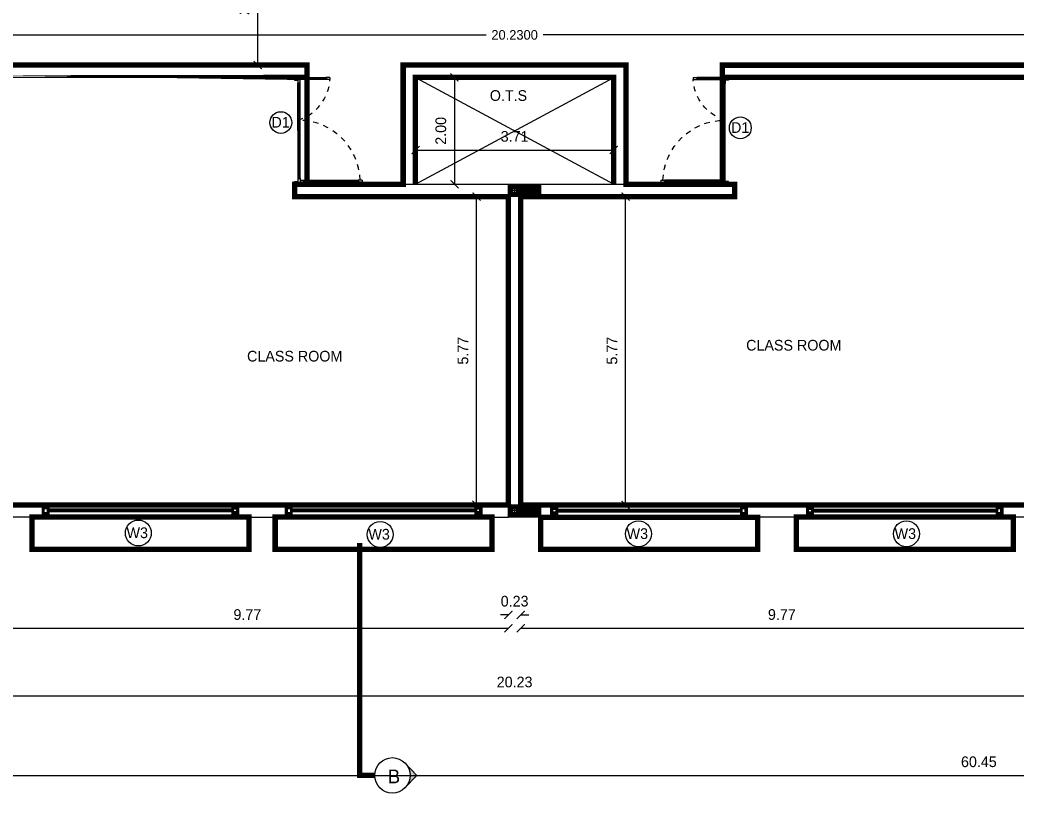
# Model space of a CAD drawing. Header units: metres. Extents: x 6101839 to 6102590, y -6659932 to -6659648.
# Drawn here: x 6102071.99 to 6102090.64, y -6659713.93 to -6659699.46 of the extents above; entities that cross this region are included whole.
import ezdxf

# ---------------------------------------------------------------- set-up
doc = ezdxf.new("R2010")
doc.units = ezdxf.units.M
doc.header["$LTSCALE"] = 500
doc.header["$MEASUREMENT"] = 0
for name, pattern in [('CENTER', [2, 1.25, -0.25, 0.25, -0.25]), ('DASHED2', [0.375, 0.25, -0.125]), ('HIDDEN', [0.375, 0.25, -0.125])]:
    doc.linetypes.add(name, pattern=pattern)
doc.layers.get('0').update_dxf_attribs({"linetype": 'CONTINUOUS'})
doc.layers.get('Defpoints').update_dxf_attribs({"linetype": 'CONTINUOUS'})
for name, color, linetype in [('above', 250, 'DASHED2'), ('Bldg', 44, 'CONTINUOUS'), ('BLK_1_FLR_0_CARPET_AREA', 10, 'CONTINUOUS'), ('BLK_1_FLR_0_CHAJJA', 6, 'CONTINUOUS'), ('COL', 2, 'CONTINUOUS'), ('DIM', 205, 'CONTINUOUS'), ('DOORTEXT', 13, 'CONTINUOUS'), ('ED', 30, 'CONTINUOUS'), ('FURN1', 252, 'CONTINUOUS'), ('FURNITURE', 252, 'CONTINUOUS'), ('FURNITURES', 252, 'CONTINUOUS'), ('HATCH', 15, 'CONTINUOUS'), ('PASSAGE', 140, 'CONTINUOUS'), ('railing', 14, 'CONTINUOUS'), ('SECLINE', 2, 'CENTER'), ('TEXT', 4, 'CONTINUOUS'), ('W-SCH', 205, 'CONTINUOUS'), ('wall', 125, 'CONTINUOUS'), ('wall1', 125, 'CONTINUOUS'), ('WINDOWS', 252, 'CONTINUOUS')]:
    doc.layers.add(name, color=color, linetype=linetype)
doc.styles.add('GRIDTEXT', font='GOTHIC.TTF', dxfattribs={"height": 6})
doc.styles.add('RM', font='GOTHIC.TTF')
doc.styles.add('S2', font='GOTHIC.TTF')
doc.styles.get("Standard").update_dxf_attribs({"font": 'GOTHIC.TTF'})
doc.styles.add('USA TEXT', font='GOTHIC.TTF')
doc.dimstyles.new('1-100-ED', dxfattribs={"dimtxt": 0.2, "dimasz": 0.15, "dimexe": 0.18, "dimexo": 0.0625, "dimgap": 0.15, "dimtad": 1, "dimzin": 0, "dimdsep": 46, "dimtxsty": 'USA TEXT', "dimblk": 'ARCHTICK', "dimcen": 0.1, "dimse1": 1, "dimse2": 1, "dimclrd": 256, "dimclrt": 256, "dimadec": 0, "dimazin": 0, "dimtfac": 1, "dimtofl": 0, "dimtmove": 0, "dimatfit": 3, "dimldrblk": 'ARCHTICK', "dimfxl": 0.18, "dimtolj": 1, "dimtzin": 0, "dimarcsym": 0})
doc.dimstyles.get("Standard").update_dxf_attribs({"dimtxt": 0.18, "dimasz": 0.18, "dimexe": 0.18, "dimexo": 0.0625, "dimgap": 0.09, "dimtad": 0, "dimtih": 1, "dimtoh": 1, "dimdec": 4, "dimzin": 0, "dimdsep": 46, "dimtxsty": 'Standard', "dimcen": 0.09, "dimadec": 0, "dimazin": 0, "dimtfac": 1, "dimtdec": 4, "dimtofl": 0, "dimtmove": 0, "dimatfit": 3, "dimfxl": 1, "dimtolj": 1, "dimtzin": 0, "dimarcsym": 0})

# ---------------------------------------------------------------- blocks, each defined once
blk = doc.blocks.new('A$C607F0CF8')
at = {"layer": 'FURNITURES', "color": 233}
for p, q in [((-37.46909725572914, -279.9614495104179), (-37.4675053562969, -342.4120674710721)), ((-37.4675053562969, -342.4120674710721), (-21.85485086496919, -342.4116694964468)), ((-21.85516924597323, -329.9215459041299), (-15.61010744981468, -329.9213867140934)), ((-21.85485086496919, -342.4116694964468), (-21.85516924597323, -329.9215459041299)), ((-15.60978906974196, -342.4115103064105), (-15.61010744981468, -329.9213867140934)), ((-15.60978906974196, -342.4115103064105), (0.0028654206544161, -342.4111123308539)), ((0.0028654206544161, -342.4111123308539), (0.0009551402181387, -267.470370778814)), ((-37.4273532256484, -2117.587295770645), (-21.8146987343207, -2117.58689779602)), ((-37.42576132528486, -2180.037913731299), (-37.4273532256484, -2117.587295770645)), ((-21.8146987343207, -2117.58689779602), (-21.81438035517931, -2130.077021387406)), ((-21.81438035517931, -2130.077021388337), (-15.56931855902076, -2130.07686219737)), ((-15.56963693816214, -2117.586738605984), (0.0430175513029099, -2117.586340630427)), ((-15.56963693816214, -2117.586738605984), (-15.56931855902076, -2130.07686219737)), ((0.0430175513029099, -2117.586340630427), (0.0449278308078647, -2192.527082183398))]:
    blk.add_line(p, q, dxfattribs=at)
at = {"layer": 'FURNITURES', "color": 250}
for p, q in [((-37.4273532256484, -2117.587295770645), (-37.4675053562969, -342.4120674710721)), ((-21.8146987343207, -2117.58689779602), (-21.85516924597323, -329.9215459041299)), ((-15.56963693816214, -2117.586738605984), (-15.61010744981468, -329.9213867140934)), ((0.0430175513029099, -2117.586340630427), (0.0028654206544161, -342.4111123308539))]:
    blk.add_line(p, q, dxfattribs=at)
at = {"layer": 'FURNITURES', "color": 250, "linetype": 'HIDDEN', "ltscale": 0.5}
for centre, radius, start, end in [((-284.8727277265862, -219.4228635821492), 847.0418478644448, 286.983489556694, 356.7491837130908), ((-37.42544294986874, -2192.528037321754), 1163.003696595019, 1.847770814143563, 90.0014604865433)]:
    blk.add_arc(centre, radius, start, end, dxfattribs=at)
at = {"layer": 'wall', "color": 7}
for p, q in [((-37.46941563580185, -267.4713259181008), (0.0009551402181387, -267.470370778814)), ((-37.46941563580185, -267.4713259181008), (-37.46909725572914, -279.9614495104179)), ((0, -230.000000002794), (74.94074155297132, -229.9980897223576)), ((0, -230.000000002794), (0.0009551392868161, -267.470370778814)), ((74.94169669318944, -267.4684604983777), (0.0009551402181387, -267.470370778814)), ((74.94113952759653, -245.6107442136854), (62.45101593527943, -245.6110625928268)), ((62.45101593527943, -245.6110625928268), (62.45117512531578, -251.856124388054)), ((74.94129871763289, -251.855806009844), (62.45117512531578, -251.856124388054)), ((74.94074155297132, -229.9980897223576), (486.2895825887099, -229.9876042185351)), ((74.94074155297132, -229.9980897223576), (74.94113952759653, -245.6107442136854)), ((74.94113952759653, -245.6107442136854), (498.7801041556522, -245.5999403288588)), ((74.94129871763289, -251.855806009844), (498.7802633456886, -251.8450021250174)), ((74.94129871763289, -251.855806009844), (74.94169669318944, -267.4684604983777)), ((486.2905377289279, -267.4579749945551), (74.94169669318944, -267.4684604983777)), ((560.8051584009081, -229.985704776831), (486.2895825887099, -229.9876042185351)), ((486.2895825887099, -229.9876042185351), (486.2899805633351, -245.6002587089315)), ((486.2899805633351, -245.6002587089315), (498.7801041565835, -245.5999403288588)), ((486.2901397533715, -251.8453205050901), (498.7802633456886, -251.8450021250174)), ((486.2901397533715, -251.8453205050901), (486.2905377289279, -267.4579749945551)), ((560.8061135411261, -267.456075552851), (486.2905377289279, -267.4579749945551)), ((498.7801041565835, -245.5999403288588), (498.7802633456886, -251.8450021250174)), ((560.8051584009081, -229.985704776831), (560.8061135411261, -267.456075552851)), ((-37.42544294521213, -2192.528037323617), (-37.42576132528486, -2180.037913731299)), ((-37.42544294521213, -2192.528037323617), (0.0449278308078647, -2192.527082183398)), ((0.043972690589726, -2155.056711407378), (74.98471424356103, -2155.054801126942)), ((0.043972690589726, -2155.056711407378), (0.0449278308078647, -2192.527082183398)), ((74.98566938377915, -2192.525171902962), (0.0449278308078647, -2192.527082183398)), ((74.98511221911757, -2170.667455617339), (62.49498862680048, -2170.667773997411)), ((62.49498862680048, -2170.667773997411), (62.49514781683683, -2176.912835792638)), ((74.98527140822257, -2176.912517413497), (62.49514781683683, -2176.912835792638)), ((74.98471424356103, -2155.054801126942), (1087.503148864023, -2155.028991485946)), ((74.98471424356103, -2155.054801126942), (74.98511221911757, -2170.667455617339)), ((74.98511221911757, -2170.667455617339), (1099.993670431897, -2170.641327596269)), ((74.98527140822257, -2176.912517413497), (1099.993829621002, -2176.886389392428)), ((74.98527140822257, -2176.912517413497), (74.98566938377915, -2192.525171902962)), ((1087.504104004241, -2192.499362261966), (74.98566938377915, -2192.525171902962)), ((1162.443890416994, -2155.027081206441), (1087.503148864023, -2155.028991485946)), ((1087.503148864023, -2155.028991485946), (1087.50354683958, -2170.641645977274)), ((1087.50354683958, -2170.641645977274), (1099.993670431897, -2170.641327596269)), ((1087.503706028685, -2176.886707772501), (1099.993829621933, -2176.886389392428)), ((1087.503706028685, -2176.886707772501), (1087.504104004241, -2192.499362261966)), ((1162.444845556281, -2192.497451982461), (1087.504104004241, -2192.499362261966)), ((1099.993670431897, -2170.641327596269), (1099.993829621933, -2176.886389392428)), ((1162.443890416994, -2155.027081206441), (1162.444845556281, -2192.497451982461))]:
    blk.add_line(p, q, dxfattribs=at)
for points in [[(0.0009551402181387, -267.470370778814), (0, -230.0000000018627), (-99.92098873667419, -230.0025470424444), (-99.91971521638331, -279.9630414107814), (-37.46909725572914, -279.9614495104179)], [(0.0449278308078647, -2192.527082183398), (0.0458829710260034, -2229.997452959418), (-99.87510576564821, -2230), (-99.87637928593905, -2180.039505631663), (-37.42576132528486, -2180.037913731299)]]:
    blk.add_lwpolyline(points, dxfattribs=at)
blk = doc.blocks.new('NEWCOL')
at = {"layer": 'HATCH'}
h = blk.add_hatch(dxfattribs=at)
h.set_pattern_fill('ANSI31', color=256, scale=3, angle=270, style=0)
h.set_pattern_definition([(315, (-629970.925706138, -258732.0878365731), (6.735192090801866, 6.735192090801863), [])])
h.paths.add_polyline_path([(0, 115), (-115, 115), (-115, 0), (-37.5, 0), (-37.49999999988359, 37.50000000002911), (0, 37.4999999999709)])
h.paths.add_polyline_path([(115, 115.0000000000291), (0, 115), (1.164153e-10, 37.50000000002911), (37.5, 37.4999999999709), (37.5, 0), (115, 0)])
h.paths.add_polyline_path([(115, 0), (37.5, 0), (37.50000000011642, -37.4999999999709), (0, -37.4999999999709), (1.164153e-10, -484.9999999999708), (115, -485)])
h.paths.add_polyline_path([(0, -37.5), (-37.49999999988359, -37.4999999999709), (-37.5, 0), (-115, 0), (-115, -485), (0, -485)])
at = {"layer": 'COL'}
for p, q in [((-115, 0), (115, 0)), ((0, -485), (0, 115))]:
    blk.add_line(p, q, dxfattribs=at)
for points in [[(-115, -485), (115, -485), (115, 115), (-115, 115)], [(-37.5, -37.5), (37.5, -37.5), (37.5, 37.5), (-37.5, 37.5)]]:
    blk.add_lwpolyline(points, close=True, dxfattribs=at)
blk = doc.blocks.new('_ArchTick')
at = {"color": 0, "linetype": 'ByBlock', "const_width": 0.15}
blk.add_lwpolyline([(-0.5, -0.5), (0.5, 0.5)], dxfattribs=at)
blk = doc.blocks.new('*D749')
at = {"layer": 'Defpoints', "color": 0, "transparency": 16777216}
for p in [(6102075.993131865, -6659697.909456065), (6102076.434631904, -6659697.909456065), (6102076.042131867, -6659700.309456065)]:
    blk.add_point(p, dxfattribs=at)
at = {"layer": 'ED', "lineweight": -2, "transparency": 16777216}
blk.add_line((6102076.434631904, -6659700.309456065), (6102076.434631904, -6659697.909456065), dxfattribs=at)
at = {"layer": 'ED', "lineweight": -2, "transparency": 16777216, "xscale": 0.15, "yscale": 0.15, "zscale": 0.15}
for p, rotation in [((6102076.434631904, -6659697.909456065), 90), ((6102076.434631904, -6659700.309456065), 270)]:
    blk.add_blockref('_ArchTick', p, dxfattribs=dict(at, rotation=rotation))
at = {"layer": 'ED', "transparency": 16777216, "insert": (6102076.17960131, -6659699.109456064), "char_height": 0.2, "attachment_point": 5, "rotation": 90, "style": 'USA TEXT'}
blk.add_mtext('\\A1;2.40', dxfattribs=at)
blk = doc.blocks.new('*D780')
at = {"layer": 'Defpoints', "color": 0, "transparency": 16777216}
for p in [(6102081.125767162, -6659708.024467845), (6102071.355723613, -6659708.189967894), (6102081.125767162, -6659710.848467844)]:
    blk.add_point(p, dxfattribs=at)
at = {"layer": 'ED', "lineweight": -2, "transparency": 16777216}
blk.add_line((6102071.355723613, -6659710.848467844), (6102081.125767162, -6659710.848467844), dxfattribs=at)
at = {"layer": 'ED', "lineweight": -2, "transparency": 16777216, "xscale": 0.15, "yscale": 0.15, "zscale": 0.15, "rotation": 180}
blk.add_blockref('_ArchTick', (6102071.355723613, -6659710.848467844), dxfattribs=at)
at = {"layer": 'ED', "lineweight": -2, "transparency": 16777216, "xscale": 0.15, "yscale": 0.15, "zscale": 0.15}
blk.add_blockref('_ArchTick', (6102081.125767162, -6659710.848467844), dxfattribs=at)
at = {"layer": 'ED', "transparency": 16777216, "insert": (6102076.240745388, -6659710.593437253), "char_height": 0.2, "attachment_point": 5, "style": 'USA TEXT'}
blk.add_mtext('\\A1;9.77', dxfattribs=at)
blk = doc.blocks.new('*D781')
at = {"layer": 'Defpoints', "color": 0, "transparency": 16777216}
for p in [(6102081.125767162, -6659708.024467845), (6102081.355752955, -6659708.050967846), (6102081.355752955, -6659710.598500002)]:
    blk.add_point(p, dxfattribs=at)
at = {"layer": 'ED', "lineweight": -2, "transparency": 16777216}
for p, q in [((6102081.125767162, -6659710.598500002), (6102080.975767162, -6659710.598500002)), ((6102081.355752955, -6659710.598500002), (6102081.505752956, -6659710.598500002))]:
    blk.add_line(p, q, dxfattribs=at)
at = {"layer": 'ED', "lineweight": -2, "transparency": 16777216, "xscale": 0.15, "yscale": 0.15, "zscale": 0.15}
blk.add_blockref('_ArchTick', (6102081.125767162, -6659710.598500002), dxfattribs=at)
at = {"layer": 'ED', "lineweight": -2, "transparency": 16777216, "xscale": 0.15, "yscale": 0.15, "zscale": 0.15, "rotation": 180}
blk.add_blockref('_ArchTick', (6102081.355752955, -6659710.598500002), dxfattribs=at)
at = {"layer": 'ED', "transparency": 16777216, "insert": (6102081.240760058, -6659710.343469411), "char_height": 0.2, "attachment_point": 5, "style": 'USA TEXT'}
blk.add_mtext('\\A1;0.23', dxfattribs=at)
blk = doc.blocks.new('*D782')
at = {"layer": 'Defpoints', "color": 0, "transparency": 16777216}
for p in [(6102081.355752955, -6659708.050967846), (6102091.125789043, -6659708.173967675), (6102091.125789043, -6659710.848467844)]:
    blk.add_point(p, dxfattribs=at)
at = {"layer": 'ED', "lineweight": -2, "transparency": 16777216}
blk.add_line((6102081.355752955, -6659710.848467844), (6102091.125789043, -6659710.848467844), dxfattribs=at)
at = {"layer": 'ED', "lineweight": -2, "transparency": 16777216, "xscale": 0.15, "yscale": 0.15, "zscale": 0.15, "rotation": 180}
blk.add_blockref('_ArchTick', (6102081.355752955, -6659710.848467844), dxfattribs=at)
at = {"layer": 'ED', "lineweight": -2, "transparency": 16777216, "xscale": 0.15, "yscale": 0.15, "zscale": 0.15}
blk.add_blockref('_ArchTick', (6102091.125789043, -6659710.848467844), dxfattribs=at)
at = {"layer": 'ED', "transparency": 16777216, "insert": (6102086.240770999, -6659710.593437253), "char_height": 0.2, "attachment_point": 5, "style": 'USA TEXT'}
blk.add_mtext('\\A1;9.77', dxfattribs=at)
blk = doc.blocks.new('*D793')
at = {"layer": 'Defpoints', "color": 0, "transparency": 16777216}
for p in [(6102081.355752957, -6659702.769456065), (6102083.316131901, -6659702.769456065), (6102081.355752957, -6659708.539456065)]:
    blk.add_point(p, dxfattribs=at)
at = {"layer": 'ED', "lineweight": -2, "transparency": 16777216}
blk.add_line((6102083.316131901, -6659708.539456065), (6102083.316131901, -6659702.769456065), dxfattribs=at)
at = {"layer": 'ED', "lineweight": -2, "transparency": 16777216, "xscale": 0.15, "yscale": 0.15, "zscale": 0.15}
for p, rotation in [((6102083.316131901, -6659702.769456065), 90), ((6102083.316131901, -6659708.539456065), 270)]:
    blk.add_blockref('_ArchTick', p, dxfattribs=dict(at, rotation=rotation))
at = {"layer": 'ED', "transparency": 16777216, "insert": (6102083.063616603, -6659705.654456064), "char_height": 0.2, "attachment_point": 5, "rotation": 90, "style": 'USA TEXT'}
blk.add_mtext('\\A1;5.77', dxfattribs=at)
blk = doc.blocks.new('*D794')
at = {"layer": 'Defpoints', "color": 0, "transparency": 16777216}
for p in [(6102080.527131901, -6659702.769456065), (6102081.125767164, -6659702.769456065), (6102081.125767164, -6659708.539456065)]:
    blk.add_point(p, dxfattribs=at)
at = {"layer": 'ED', "lineweight": -2, "transparency": 16777216}
blk.add_line((6102080.527131901, -6659708.539456065), (6102080.527131901, -6659702.769456065), dxfattribs=at)
at = {"layer": 'ED', "lineweight": -2, "transparency": 16777216, "xscale": 0.15, "yscale": 0.15, "zscale": 0.15}
for p, rotation in [((6102080.527131901, -6659702.769456065), 90), ((6102080.527131901, -6659708.539456065), 270)]:
    blk.add_blockref('_ArchTick', p, dxfattribs=dict(at, rotation=rotation))
at = {"layer": 'ED', "transparency": 16777216, "insert": (6102080.274616603, -6659705.654456064), "char_height": 0.2, "attachment_point": 5, "rotation": 90, "style": 'USA TEXT'}
blk.add_mtext('\\A1;5.77', dxfattribs=at)
blk = doc.blocks.new('*D840')
at = {"layer": 'Defpoints', "color": 0, "transparency": 16777216}
for p in [(6102079.385752955, -6659700.539456061), (6102083.095767163, -6659700.539456061), (6102083.095767163, -6659701.898967846)]:
    blk.add_point(p, dxfattribs=at)
at = {"layer": 'ED', "lineweight": -2, "transparency": 16777216}
blk.add_line((6102079.385752955, -6659701.898967846), (6102083.095767163, -6659701.898967846), dxfattribs=at)
at = {"layer": 'ED', "lineweight": -2, "transparency": 16777216, "xscale": 0.15, "yscale": 0.15, "zscale": 0.15, "rotation": 180}
blk.add_blockref('_ArchTick', (6102079.385752955, -6659701.898967846), dxfattribs=at)
at = {"layer": 'ED', "lineweight": -2, "transparency": 16777216, "xscale": 0.15, "yscale": 0.15, "zscale": 0.15}
blk.add_blockref('_ArchTick', (6102083.095767163, -6659701.898967846), dxfattribs=at)
at = {"layer": 'ED', "transparency": 16777216, "insert": (6102081.240760059, -6659701.643937255), "char_height": 0.2, "attachment_point": 5, "style": 'USA TEXT'}
blk.add_mtext('\\A1;3.71', dxfattribs=at)
blk = doc.blocks.new('*D841')
at = {"layer": 'Defpoints', "color": 0, "transparency": 16777216}
for p in [(6102079.385752957, -6659700.539456065), (6102079.385752957, -6659702.539456065), (6102080.116131904, -6659702.539456065)]:
    blk.add_point(p, dxfattribs=at)
at = {"layer": 'ED', "lineweight": -2, "transparency": 16777216}
blk.add_line((6102080.116131904, -6659700.539456065), (6102080.116131904, -6659702.539456065), dxfattribs=at)
at = {"layer": 'ED', "lineweight": -2, "transparency": 16777216, "xscale": 0.15, "yscale": 0.15, "zscale": 0.15}
for p, rotation in [((6102080.116131904, -6659700.539456065), 90), ((6102080.116131904, -6659702.539456065), 270)]:
    blk.add_blockref('_ArchTick', p, dxfattribs=dict(at, rotation=rotation))
at = {"layer": 'ED', "transparency": 16777216, "insert": (6102079.86110131, -6659701.539456064), "char_height": 0.2, "attachment_point": 5, "rotation": 90, "style": 'USA TEXT'}
blk.add_mtext('\\A1;2.00', dxfattribs=at)
blk = doc.blocks.new('*D879')
at = {"layer": 'Defpoints', "color": 0, "transparency": 16777216}
for p in [(6102059.699795042, -6659708.421967847), (6102120.154599587, -6659708.420967773), (6102120.154599587, -6659713.604180175)]:
    blk.add_point(p, dxfattribs=at)
at = {"layer": 'ED', "lineweight": -2, "transparency": 16777216}
blk.add_line((6102059.699795042, -6659713.604180175), (6102120.154599587, -6659713.604180175), dxfattribs=at)
at = {"layer": 'ED', "lineweight": -2, "transparency": 16777216, "xscale": 0.15, "yscale": 0.15, "zscale": 0.15, "rotation": 180}
blk.add_blockref('_ArchTick', (6102059.699795042, -6659713.604180175), dxfattribs=at)
at = {"layer": 'ED', "lineweight": -2, "transparency": 16777216, "xscale": 0.15, "yscale": 0.15, "zscale": 0.15}
blk.add_blockref('_ArchTick', (6102120.154599587, -6659713.604180175), dxfattribs=at)
at = {"layer": 'ED', "transparency": 16777216, "insert": (6102089.927197315, -6659713.349149584), "char_height": 0.2, "attachment_point": 5, "style": 'USA TEXT'}
blk.add_mtext('\\A1;60.45', dxfattribs=at)
blk = doc.blocks.new('*D1256')
at = {"layer": 'Defpoints', "color": 0, "transparency": 16777216}
for p in [(6102071.12576716, -6659708.769456062), (6102091.355752955, -6659708.769422228), (6102091.355752955, -6659712.111413122)]:
    blk.add_point(p, dxfattribs=at)
at = {"layer": 'ED', "lineweight": -2, "transparency": 16777216}
blk.add_line((6102071.12576716, -6659712.111413122), (6102091.355752955, -6659712.111413122), dxfattribs=at)
at = {"layer": 'ED', "lineweight": -2, "transparency": 16777216, "xscale": 0.15, "yscale": 0.15, "zscale": 0.15, "rotation": 180}
blk.add_blockref('_ArchTick', (6102071.12576716, -6659712.111413122), dxfattribs=at)
at = {"layer": 'ED', "lineweight": -2, "transparency": 16777216, "xscale": 0.15, "yscale": 0.15, "zscale": 0.15}
blk.add_blockref('_ArchTick', (6102091.355752955, -6659712.111413122), dxfattribs=at)
at = {"layer": 'ED', "transparency": 16777216, "insert": (6102081.240760058, -6659711.856382531), "char_height": 0.2, "attachment_point": 5, "style": 'USA TEXT'}
blk.add_mtext('\\A1;20.23', dxfattribs=at)
blk = doc.blocks.new('*D1373')
at = {"layer": 'Defpoints', "color": 0, "linetype": 'Continuous', "transparency": 16777216}
for p in [(6102091.355752626, -6659699.744477307), (6102071.125766682, -6659700.309456062), (6102091.355752626, -6659700.30713041)]:
    blk.add_point(p, dxfattribs=at)
at = {"layer": 'PASSAGE', "color": 0, "linetype": 'Continuous', "lineweight": -2, "transparency": 16777216}
for p, q in [((6102071.125766682, -6659700.246956062), (6102071.125766682, -6659699.56447731)), ((6102091.355752626, -6659700.24463041), (6102091.355752626, -6659699.56447731)), ((6102071.305766681, -6659699.744477307), (6102080.707183854, -6659699.744477307)), ((6102091.175752625, -6659699.744477307), (6102081.774335452, -6659699.744477307))]:
    blk.add_line(p, q, dxfattribs=at)
at = {"layer": 'PASSAGE', "color": 0, "linetype": 'Continuous', "transparency": 16777216}
for points in [[(6102071.305766681, -6659699.714477309), (6102071.305766681, -6659699.77447731), (6102071.125766682, -6659699.744477307)], [(6102091.175752625, -6659699.714477309), (6102091.175752625, -6659699.77447731), (6102091.355752626, -6659699.744477307)]]:
    blk.add_solid(points, dxfattribs=at)
at = {"layer": 'PASSAGE', "color": 0, "linetype": 'Continuous', "transparency": 16777216, "insert": (6102081.240759654, -6659699.744477307), "char_height": 0.18, "attachment_point": 5}
blk.add_mtext('\\A1;20.2300', dxfattribs=at)

msp = doc.modelspace()

# ---------------------------------------------------------------- hatches: boundary and pattern name
at = {"layer": 'SECLINE'}
msp.add_hatch(color=41, dxfattribs=at).paths.add_polyline_path([(6102079.411412053, -6659713.602411041), (6102079.205002111, -6659713.819109998, 0.3721046285122087), (6102079.205002096, -6659713.385712098)])

# ---------------------------------------------------------------- linework, layer by layer
at = {"layer": 'above', "const_width": 0.1}
for points in [[(6102072.210767163, -6659708.769493792), (6102072.210767163, -6659709.369493794), (6102076.270782254, -6659709.369493794), (6102076.270767163, -6659708.769595417)], [(6102076.760775499, -6659708.769257009), (6102076.760775499, -6659709.36925701), (6102080.82079059, -6659709.36925701), (6102080.820775499, -6659708.769358634)], [(6102081.725737336, -6659708.769988955), (6102081.725737336, -6659709.369988957), (6102085.785752428, -6659709.369988957), (6102085.785737338, -6659708.77009058)], [(6102086.510752956, -6659708.76941833), (6102086.510752956, -6659709.36941833), (6102090.570768047, -6659709.36941833), (6102090.570752958, -6659708.769519954)]]:
    msp.add_lwpolyline(points, dxfattribs=at)
at = {"layer": 'Bldg', "linetype": 'ByBlock'}
for p, q in [((6102081.12577783, -6659708.089456063), (6102081.12577783, -6659708.539456061)), ((6102081.355742286, -6659708.089456063), (6102081.355742286, -6659708.539456061))]:
    msp.add_line(p, q, dxfattribs=at)
at = {"layer": 'BLK_1_FLR_0_CARPET_AREA', "color": 15, "linetype": 'Continuous', "const_width": 0.1}
msp.add_lwpolyline([(6102091.355752952, -6659700.309976214), (6102085.12576716, -6659700.309976214), (6102085.12576716, -6659702.539456061), (6102083.325767162, -6659702.539456061), (6102083.325767162, -6659700.309456062), (6102079.155752955, -6659700.309456062), (6102079.155752955, -6659702.539456061), (6102077.355752956, -6659702.539456061), (6102077.355752956, -6659700.309456062), (6102071.125766682, -6659700.309456062)], dxfattribs=at)
for points in [[(6102071.355767162, -6659708.539456061), (6102081.12577783, -6659708.539456061), (6102081.125767162, -6659702.769456062), (6102077.125752957, -6659702.769456062), (6102077.125752957, -6659702.539456061), (6102077.355752956, -6659702.539456061), (6102077.355701977, -6659700.539450194), (6102071.355767162, -6659700.539456061), (6102071.35576716, -6659701.654359602), (6102071.125853731, -6659701.654374481), (6102071.125688901, -6659703.654456101), (6102071.355767162, -6659703.654456061)], [(6102085.12576716, -6659700.539456061), (6102091.125752955, -6659700.539456061), (6102091.125752955, -6659701.434385608), (6102091.355882213, -6659701.434359154), (6102091.355752955, -6659703.434385609), (6102091.125891892, -6659703.434385609), (6102091.125752955, -6659708.539456061), (6102081.35575116, -6659708.539428962), (6102081.35575116, -6659702.769456067), (6102085.355752952, -6659702.769456062), (6102085.355752952, -6659702.539456061), (6102085.12576716, -6659702.539456061)]]:
    msp.add_lwpolyline(points, close=True, dxfattribs=at)
at = {"layer": 'BLK_1_FLR_0_CHAJJA', "linetype": 'Continuous', "const_width": 0.1}
for points in [[(6102072.210767163, -6659709.369493794), (6102076.270767163, -6659709.369493794), (6102076.270767163, -6659708.769595417), (6102072.210767163, -6659708.769595417)], [(6102076.760775499, -6659709.36925701), (6102080.820775502, -6659709.36925701), (6102080.820775502, -6659708.769456023), (6102076.760775499, -6659708.769456023)], [(6102081.725737336, -6659709.369988957), (6102085.785737338, -6659709.369988957), (6102085.785737338, -6659708.77009058), (6102081.725737336, -6659708.77009058)], [(6102086.510752956, -6659709.36941833), (6102090.570752958, -6659709.36941833), (6102090.570752958, -6659708.769523247), (6102086.510752956, -6659708.769523247)]]:
    msp.add_lwpolyline(points, close=True, dxfattribs=at)
at = {"layer": 'DIM', "color": 251, "linetype": 'ByBlock'}
for p, q in [((6102079.155752955, -6659702.539456061), (6102079.155752955, -6659700.309456062)), ((6102079.155752955, -6659700.309456062), (6102083.325767162, -6659700.309456062)), ((6102083.325767162, -6659702.539456061), (6102083.325767162, -6659700.309456062))]:
    msp.add_line(p, q, dxfattribs=at)
at = {"layer": 'DIM', "color": 251, "const_width": 0.1}
msp.add_lwpolyline([(6102079.385752955, -6659702.539456061), (6102079.385752955, -6659700.539456061), (6102083.095767163, -6659700.539456061), (6102083.095767163, -6659702.539456061)], dxfattribs=at)
at = {"layer": 'FURN1', "linetype": 'ByBlock'}
for p, q in [((6102072.440767162, -6659708.539493793), (6102076.040767161, -6659708.539418328)), ((6102090.340758743, -6659708.539418328), (6102086.740758742, -6659708.539342866)), ((6102076.040767161, -6659708.76941833), (6102072.440767162, -6659708.769493792)), ((6102086.740752956, -6659708.76941833), (6102090.340752954, -6659708.769493792))]:
    msp.add_line(p, q, dxfattribs=at)
at = {"layer": 'FURN1', "const_width": 0.1}
for points in [[(6102072.44076432, -6659708.672917263), (6102072.49076432, -6659708.672915868), (6102072.490762921, -6659708.622915866), (6102072.44076292, -6659708.622917264)], [(6102072.441389415, -6659708.672915452), (6102072.491389415, -6659708.672914023), (6102072.491387984, -6659708.62291402), (6102072.441387982, -6659708.622915451)], [(6102076.040139727, -6659708.672834828), (6102075.990139727, -6659708.672836088), (6102075.99013847, -6659708.622836086), (6102076.04013847, -6659708.622834828)], [(6102076.040764823, -6659708.672836607), (6102075.990764823, -6659708.672837897), (6102075.990763531, -6659708.622837897), (6102076.040763531, -6659708.622836608)], [(6102076.990770048, -6659708.672429772), (6102077.040770047, -6659708.672427027), (6102077.040767303, -6659708.622427029), (6102076.990767304, -6659708.622429771)], [(6102076.991395143, -6659708.672427942), (6102077.041395143, -6659708.672425167), (6102077.041392366, -6659708.622425168), (6102076.991392367, -6659708.622427942)], [(6102080.590152695, -6659708.672355417), (6102080.540152695, -6659708.67235802), (6102080.540150093, -6659708.622358018), (6102080.590150093, -6659708.622355417)], [(6102080.59077779, -6659708.672357177), (6102080.54077779, -6659708.672359815), (6102080.540775158, -6659708.622359815), (6102080.590775155, -6659708.622357178)], [(6102081.955742327, -6659708.672357177), (6102082.005742326, -6659708.672359815), (6102082.005744961, -6659708.622359815), (6102081.955744961, -6659708.622357178)], [(6102081.956367421, -6659708.672355417), (6102082.006367422, -6659708.67235802), (6102082.006370023, -6659708.622358018), (6102081.956370022, -6659708.622355417)], [(6102085.555124975, -6659708.672427942), (6102085.505124975, -6659708.672425167), (6102085.50512775, -6659708.622425168), (6102085.55512775, -6659708.622427942)], [(6102085.555750069, -6659708.672429772), (6102085.505750068, -6659708.672427027), (6102085.505752812, -6659708.622427029), (6102085.555752814, -6659708.622429771)], [(6102086.740755295, -6659708.672836607), (6102086.790755293, -6659708.672837897), (6102086.790756584, -6659708.622837897), (6102086.740756582, -6659708.622836608)], [(6102086.741380388, -6659708.672834828), (6102086.791380388, -6659708.672836088), (6102086.791381648, -6659708.622836086), (6102086.741381647, -6659708.622834828)], [(6102090.340130703, -6659708.672915452), (6102090.290130703, -6659708.672914023), (6102090.290132132, -6659708.62291402), (6102090.340132132, -6659708.622915451)], [(6102090.340755798, -6659708.672917263), (6102090.290755797, -6659708.672915868), (6102090.290757195, -6659708.622915866), (6102090.340757195, -6659708.622917264)]]:
    msp.add_lwpolyline(points, close=True, dxfattribs=at)
at = {"layer": 'FURNITURE', "linetype": 'ByBlock', "ltscale": 0.2}
for p, q in [((6102076.04013847, -6659708.622834828), (6102072.491387984, -6659708.622910257)), ((6102080.590150093, -6659708.622355417), (6102077.041392366, -6659708.622421402)), ((6102081.956370022, -6659708.622355417), (6102085.50512775, -6659708.622421402)), ((6102086.741381647, -6659708.622834828), (6102090.290132132, -6659708.622910257)), ((6102076.040139727, -6659708.672834828), (6102072.49076432, -6659708.672915868)), ((6102080.590152695, -6659708.672355417), (6102077.040770047, -6659708.672427027)), ((6102081.956367421, -6659708.672355417), (6102085.505750068, -6659708.672427027)), ((6102086.741380388, -6659708.672834828), (6102090.290755797, -6659708.672915868))]:
    msp.add_line(p, q, dxfattribs=at)
at = {"layer": 'FURNITURE', "color": 4, "linetype": 'ByBlock', "ltscale": 0.2}
for p, q in [((6102075.990139098, -6659708.647836087), (6102072.490763621, -6659708.64791029)), ((6102080.540151392, -6659708.647358017), (6102077.040768675, -6659708.647421452)), ((6102082.006368723, -6659708.647358017), (6102085.505751441, -6659708.647421452)), ((6102086.791381017, -6659708.647836087), (6102090.290756498, -6659708.64791029))]:
    msp.add_line(p, q, dxfattribs=at)
at = {"layer": 'railing', "color": 252, "linetype": 'ByBlock'}
for p, q in [((6102079.385752955, -6659700.539456061), (6102083.095767163, -6659702.539456061)), ((6102079.385752955, -6659702.539456061), (6102083.095767163, -6659700.539456061))]:
    msp.add_line(p, q, dxfattribs=at)
at = {"layer": 'SECLINE', "color": 41, "linetype": 'ByBlock'}
for q in [(6102079.182775676, -6659713.36237775), (6102079.182775691, -6659713.842444347)]:
    msp.add_line((6102079.411412053, -6659713.602411041), q, dxfattribs=at)
at = {"layer": 'SECLINE', "linetype": 'CENTER', "ltscale": 0.3, "const_width": 0.1}
msp.add_lwpolyline([(6102078.62264184, -6659713.602411056), (6102078.341940086, -6659713.602411056), (6102078.341940086, -6659709.255474435)], dxfattribs=at)
at = {"layer": 'SECLINE', "color": 41, "linetype": 'Continuous'}
msp.add_circle((6102078.954139313, -6659713.602411056), 0.3314974718592906, dxfattribs=at)
msp.add_circle((6102078.954139313, -6659713.602411056), 0.3314974718592906, dxfattribs=at)
at = {"layer": 'W-SCH'}
for centre, radius in [((6102076.867095834, -6659701.384392602), 0.2037454751308166), ((6102085.464095833, -6659701.483392601), 0.2037454751308166), ((6102074.200963803, -6659709.065954237), 0.2424160592048741), ((6102078.726463806, -6659709.092954238), 0.2424160592048741), ((6102083.557963828, -6659709.081264747), 0.2424160592048741), ((6102088.572686163, -6659709.081234105), 0.2424160592048741)]:
    msp.add_circle(centre, radius, dxfattribs=at)
at = {"layer": 'wall1', "linetype": 'ByBlock'}
for p, q in [((6102077.355752956, -6659700.309456062), (6102071.12576716, -6659700.309456062)), ((6102077.355752956, -6659700.539456061), (6102077.355752956, -6659700.309456062)), ((6102085.12576716, -6659700.309456062), (6102091.355752955, -6659700.309456062)), ((6102085.12576716, -6659700.539456061), (6102085.12576716, -6659700.309456062)), ((6102077.355752956, -6659700.539456061), (6102071.355767162, -6659700.539456061)), ((6102085.12576716, -6659700.539456061), (6102091.125752955, -6659700.539456061)), ((6102077.125752957, -6659702.539456061), (6102085.355767162, -6659702.539456061)), ((6102077.125752957, -6659702.539456061), (6102077.125752957, -6659702.769456027)), ((6102085.355767162, -6659702.539456061), (6102085.355767162, -6659702.769456027)), ((6102077.125767161, -6659702.769456062), (6102081.125767162, -6659702.769456062)), ((6102081.125767162, -6659702.769456062), (6102081.125767162, -6659708.539456061)), ((6102085.355752952, -6659702.769456062), (6102081.355752955, -6659702.769456062)), ((6102081.355752955, -6659702.769456062), (6102081.355752955, -6659708.539456061)), ((6102072.440779299, -6659708.539493793), (6102071.125779299, -6659708.539424399)), ((6102072.44076716, -6659708.76941833), (6102072.440779299, -6659708.539493793)), ((6102076.040767161, -6659708.76941833), (6102076.040761374, -6659708.539418328)), ((6102076.040767161, -6659708.539418328), (6102076.990775508, -6659708.539418328)), ((6102076.990775508, -6659708.769420935), (6102076.990763538, -6659708.539420935)), ((6102080.59078275, -6659708.769420935), (6102080.590770777, -6659708.539353537)), ((6102080.59078275, -6659708.539420935), (6102081.125767162, -6659708.539420935)), ((6102081.355752955, -6659708.539456061), (6102081.955749338, -6659708.539353537)), ((6102081.955737364, -6659708.769456062), (6102081.955749338, -6659708.539353537)), ((6102085.555744609, -6659708.769420935), (6102085.555756579, -6659708.539420935)), ((6102086.740758741, -6659708.539456061), (6102085.555756576, -6659708.539463086)), ((6102086.740752956, -6659708.76941833), (6102086.740758741, -6659708.539418328)), ((6102090.340752956, -6659708.76941833), (6102090.340758743, -6659708.539418328)), ((6102091.125752955, -6659708.539456061), (6102090.340758741, -6659708.539456061)), ((6102072.440767162, -6659708.769493792), (6102071.12576716, -6659708.769424398)), ((6102076.040767161, -6659708.76941833), (6102076.990775508, -6659708.76941833)), ((6102080.59078275, -6659708.769420935), (6102081.125767162, -6659708.769420935)), ((6102081.725767163, -6659708.769456062), (6102081.955737364, -6659708.769456062)), ((6102086.740752956, -6659708.76941833), (6102085.555744613, -6659708.769353279)), ((6102091.355752955, -6659708.769456062), (6102090.340752954, -6659708.769542933))]:
    msp.add_line(p, q, dxfattribs=at)
at = {"layer": 'WINDOWS', "linetype": 'ByBlock'}
for p, q in [((6102080.590770781, -6659708.539420935), (6102076.990763542, -6659708.539491189)), ((6102081.955749338, -6659708.539353537), (6102085.555756579, -6659708.539423793)), ((6102080.59078275, -6659708.769420935), (6102076.990775512, -6659708.76949119)), ((6102081.955737367, -6659708.769456062), (6102085.555744605, -6659708.769526316))]:
    msp.add_line(p, q, dxfattribs=at)

# ---------------------------------------------------------------- block references
at = {"layer": 'COL', "xscale": -0.001, "yscale": 0.001, "zscale": 0.001, "rotation": 90}
for p in [(6102081.240767162, -6659702.654456062), (6102081.240767162, -6659708.654456061)]:
    msp.add_blockref('NEWCOL', p, dxfattribs=at)
at = {"layer": 'DIM', "yscale": 0.001, "zscale": 0.001}
for p, xscale in [((6102077.225506992, -6659700.309453516), 0.001), ((6102085.140760058, -6659700.309456062), -0.001)]:
    msp.add_blockref('A$C607F0CF8', p, dxfattribs=dict(at, xscale=xscale))

# ---------------------------------------------------------------- texts
at = {"layer": 'DOORTEXT', "color": 3, "style": 'RM'}
for s, p in [('D1', (6102076.692783427, -6659701.478296557)), ('D1', (6102085.289783427, -6659701.577296559)), ('W3', (6102073.979766936, -6659709.162345214)), ('W3', (6102078.505266937, -6659709.189345213)), ('W3', (6102083.336766959, -6659709.177655724)), ('W3', (6102088.351489292, -6659709.177625079))]:
    msp.add_text(s, height=0.2, dxfattribs=at).set_placement(p)
at = {"layer": 'SECLINE', "color": 6, "style": 'GRIDTEXT'}
msp.add_text('B', height=0.2555555555555556, dxfattribs=at).set_placement((6102078.869909528, -6659713.750202465))
at = {"layer": 'TEXT', "color": 7, "style": 'S2'}
for s, p in [('O.T.S', (6102080.776887357, -6659700.978267653)), ('CLASS ROOM', (6102085.572689787, -6659705.651786885)), ('CLASS ROOM', (6102076.234689786, -6659705.856786885))]:
    msp.add_text(s, height=0.2, dxfattribs=at).set_placement(p)

# ---------------------------------------------------------------- dimensions: what is measured, and where the dimension line sits
at = {"layer": 'ED'}
for base, p1, p2, picture, middle in [((6102076.434631904, -6659697.909456065), (6102076.042131865, -6659700.309456062), (6102075.993131863, -6659697.909456061), '*D749', (6102076.17960131, -6659699.109456064)), ((6102080.116131904, -6659702.539456065), (6102079.385752955, -6659700.539456061), (6102079.385752955, -6659702.539456061), '*D841', (6102079.86110131, -6659701.539456064)), ((6102080.527131901, -6659702.769456065), (6102081.125767162, -6659708.539456061), (6102081.125767162, -6659702.769456062), '*D794', (6102080.274616603, -6659705.654456064)), ((6102083.316131901, -6659702.769456065), (6102081.355752955, -6659708.539456061), (6102081.355752955, -6659702.769456062), '*D793', (6102083.063616603, -6659705.654456064))]:
    dim = msp.add_linear_dim(base=base, p1=p1, p2=p2, angle=90, dimstyle='1-100-ED', dxfattribs=at)
    dim.commit()
    dim.dimension.update_dxf_attribs({"geometry": picture, "text_midpoint": middle})
for base, p1, p2, picture, middle in [((6102083.095767163, -6659701.898967846), (6102079.385752955, -6659700.539456061), (6102083.095767163, -6659700.539456061), '*D840', (6102081.240760059, -6659701.643937255)), ((6102081.125767162, -6659710.848467844), (6102071.355723613, -6659708.189967894), (6102081.125767162, -6659708.024467845), '*D780', (6102076.240745388, -6659710.593437253)), ((6102091.125789043, -6659710.848467844), (6102081.355752955, -6659708.050967846), (6102091.125789043, -6659708.173967675), '*D782', (6102086.240770999, -6659710.593437253)), ((6102120.154599587, -6659713.604180175), (6102059.699795042, -6659708.421967847), (6102120.154599587, -6659708.420967773), '*D879', (6102089.927197315, -6659713.349149584)), ((6102091.355752955, -6659712.111413122), (6102071.12576716, -6659708.769456062), (6102091.355752955, -6659708.769422228), '*D1256', (6102081.240760058, -6659711.856382531))]:
    dim = msp.add_linear_dim(base=base, p1=p1, p2=p2, dimstyle='1-100-ED', dxfattribs=at)
    dim.commit()
    dim.dimension.update_dxf_attribs({"geometry": picture, "text_midpoint": middle})
dim = msp.add_linear_dim(base=(6102081.355752955, -6659710.598500002), p1=(6102081.125767162, -6659708.024467845), p2=(6102081.355752955, -6659708.050967846), dimstyle='1-100-ED', dxfattribs=at)
dim.commit()
dim.dimension.update_dxf_attribs({"geometry": '*D781', "text_midpoint": (6102081.240760058, -6659710.598500002), "dimtype": 160})
at = {"layer": 'PASSAGE', "color": 2, "linetype": 'Continuous'}
dim = msp.add_linear_dim(base=(6102091.355752626, -6659699.744477307), p1=(6102071.125766682, -6659700.309456062), p2=(6102091.355752626, -6659700.30713041), dimstyle='Standard', dxfattribs=at)
dim.commit()
dim.dimension.update_dxf_attribs({"geometry": '*D1373', "text_midpoint": (6102081.240759654, -6659699.744477307)})

doc.saveas('drawing.dxf')
